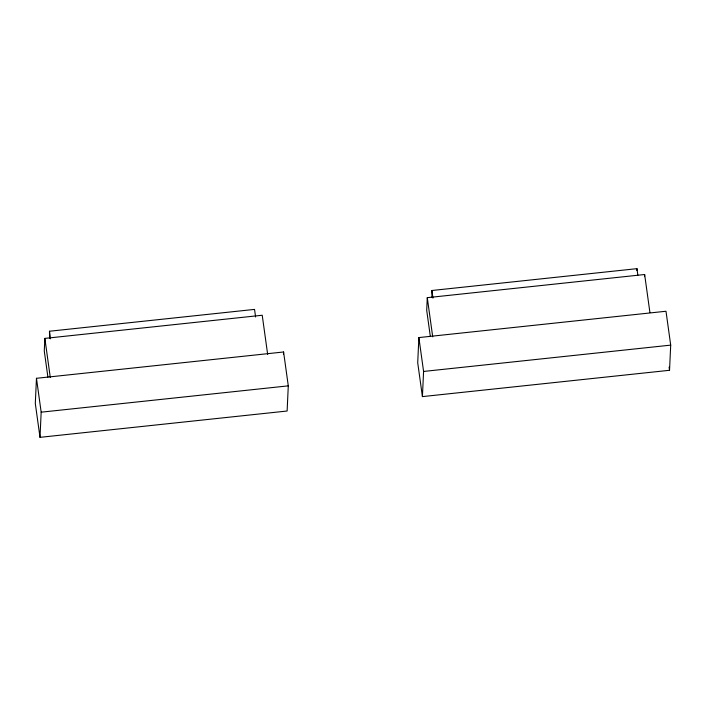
<?xml version="1.0" encoding="UTF-8"?>
<svg xmlns="http://www.w3.org/2000/svg" width="706" height="706" viewBox="0 0 706 706"><rect width="100%" height="100%" fill="white"/><g stroke="black" fill="none" stroke-linecap="round" stroke-linejoin="round"><path stroke-width="1.06" d="M36.465 378.301L35.3 403.461L40.004 437.341L287.121 411.016L288.286 385.855L283.583 351.985L36.465 378.301L41.169 412.18L40.004 437.341M267.662 354.403L262.226 315.247L44.866 338.395L44.275 350.997L47.902 377.101M255.598 316.985L254.548 309.396L49.482 331.238L49.561 338.148M283.477 354.165L283.583 351.985M418.879 337.574L417.714 362.734L422.417 396.604L669.535 370.288L670.7 345.128L665.996 311.249L418.879 337.574L423.582 371.444L422.417 396.604M649.926 312.59L644.64 274.51L427.28 297.667L426.698 310.269L430.316 336.374M637.862 275.172L636.962 268.659L431.895 290.501L431.984 297.42M636.874 270.566L636.962 268.659M644.543 276.62L644.64 274.51M41.169 412.18L288.286 385.855M423.582 371.444L670.7 345.128M669.094 367.111L669.535 370.288M431.895 290.501L432.954 298.1M427.28 297.667L432.716 336.824M49.482 331.238L50.532 338.827M44.866 338.395L50.294 377.551"/></g></svg>
